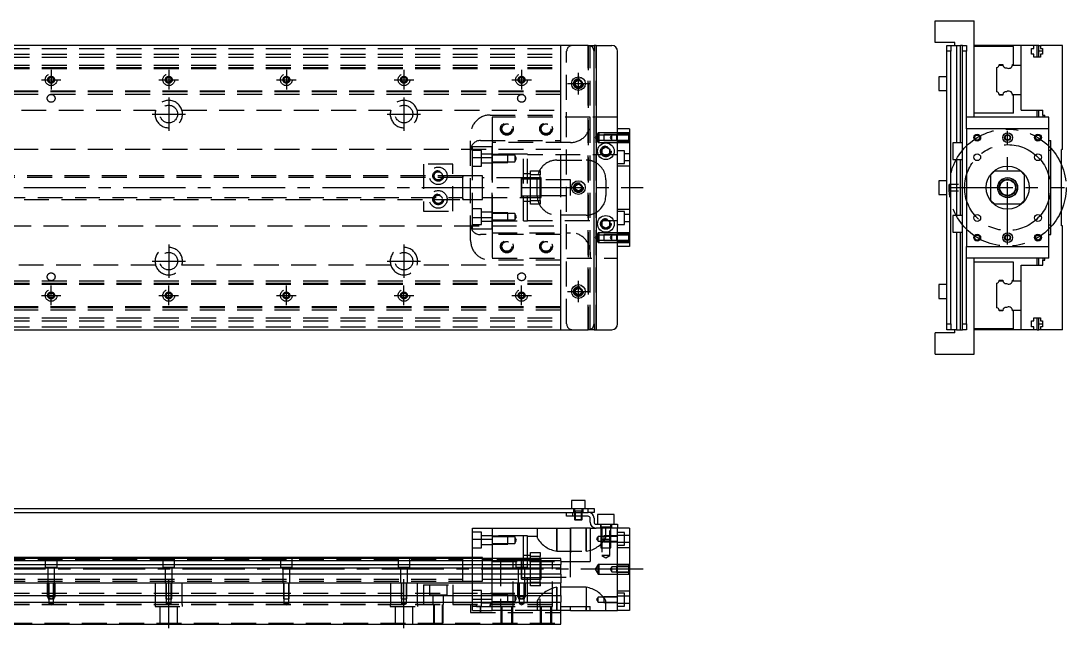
# Model space of a CAD drawing. Extents: x -9 to 1035, y -255 to 87.
# Drawn here: x 502 to 1035, y -225 to 85 of the extents above; entities that cross this region are included whole.
import ezdxf

# ---------------------------------------------------------------- set-up
doc = ezdxf.new("R2010")
doc.units = 0
doc.linetypes.add('CENTER', pattern=[50.8, 31.75, -6.35, 6.35, -6.35])
doc.linetypes.add('DASHED', pattern=[19.05, 12.7, -6.35])
doc.layers.get('0').update_dxf_attribs({"linetype": 'CONTINUOUS'})
doc.layers.add('CENTER', color=1, linetype='CENTER')

msp = doc.modelspace()

# ---------------------------------------------------------------- linework, layer by layer
at = {"color": 7, "linetype": 'CONTINUOUS'}
for p, q in [((967.97, 74), (967.97, 85)), ((967.97, 85), (987.97, 85)), ((987.97, 36), (987.97, 85)), ((791, 72.5), (3, 72.5)), ((791, 72.5), (794, 72.5)), ((794, 72.5), (794, 69.5)), ((795, 72.5), (794, 72.5)), ((794, -69.5), (794, 69.5)), ((795, 72.5), (795, -72.5)), ((795, 72.5), (803, 72.5)), ((806, -69.5), (806, 69.5)), ((977.97, 74), (967.97, 74)), ((973.97, 72.5), (975.97, 72.5)), ((973.97, 69.5), (973.97, 72.5)), ((975.97, 69.5), (973.97, 69.5)), ((973.97, -69.5), (973.97, 69.5)), ((975.97, 72.5), (975.97, 69.5)), ((975.97, 72.5), (978.97, 72.5)), ((975.97, -69.5), (975.97, 69.5)), ((977.97, 72.5), (977.97, 74)), ((978.97, 72.5), (978.97, 22.75)), ((978.97, 72.5), (980.97, 72.5)), ((980.97, 22.75), (980.97, 72.5)), ((981.97, 72.5), (980.97, 72.5)), ((981.97, 72.5), (983.97, 72.5)), ((981.97, 69.5), (981.97, 72.5)), ((983.97, 69.5), (981.97, 69.5)), ((981.97, -69.5), (981.97, 69.5)), ((983.97, 72.5), (983.97, 69.5)), ((983.97, 36), (983.97, 69.5)), ((1011.97, 72.5), (987.97, 72.5)), ((1007.97, 72), (987.97, 72)), ((1007.97, 62.8), (1007.97, 72)), ((1018.27, 72.5), (1011.97, 72.5)), ((1011.97, 62.5), (1011.97, 72.5)), ((1017.12, 71), (1018.27, 71)), ((1017.12, 68), (1017.12, 71)), ((1019.97, 72.5), (1018.27, 72.5)), ((1018.27, 71), (1018.27, 72.5)), ((1019.97, 66.5), (1019.97, 72.5)), ((1020.97, 72.5), (1019.97, 72.5)), ((1020.97, 72.5), (1021.67, 72.5)), ((1020.97, 69.5), (1020.97, 72.5)), ((1022.82, 69.5), (1020.97, 69.5)), ((1020.97, 66.5), (1020.97, 69.5)), ((1021.67, 72.5), (1021.67, 71)), ((1032.97, 72.5), (1021.67, 72.5)), ((1021.67, 71), (1022.82, 71)), ((1022.82, 71), (1022.82, 68)), ((1032.97, 19.5), (1032.97, 72.5)), ((1018.27, 68), (1017.12, 68)), ((1018.27, 66.5), (1018.27, 68)), ((1021.67, 66.5), (1018.27, 66.5)), ((1021.67, 68), (1021.67, 66.5)), ((1022.82, 68), (1021.67, 68)), ((999.47, 48.75), (999.47, 61.25)), ((1000.72, 62.5), (1002.5, 62.5)), ((1000.77, 62.8), (1002.47, 62.8)), ((1007.45, 62.5), (1011.97, 62.5)), ((1007.47, 62.8), (1007.97, 62.8)), ((1011.97, 47.5), (1011.97, 62.5)), ((1011.97, 47.5), (1011.97, 62.5)), ((784.5, 53.87), (786, 54.73)), ((784.5, 52.13), (784.5, 53.87)), ((786, 54.73), (787.5, 53.87)), ((787.5, 53.87), (787.5, 52.13)), ((969.97, 56.5), (969.97, 53)), ((973.97, 56.5), (969.97, 56.5)), ((786, 51.27), (784.5, 52.13)), ((787.5, 52.13), (786, 51.27)), ((969.97, 53), (969.97, 49.5)), ((969.97, 49.5), (973.97, 49.5)), ((1000.72, 47.5), (1002.5, 47.5)), ((1002.47, 47.2), (1000.77, 47.2)), ((1007.45, 47.5), (1011.97, 47.5)), ((1007.97, 47.2), (1007.47, 47.2)), ((1007.97, 38), (1007.97, 47.2)), ((1011.97, 39.5), (1011.97, 47.5)), ((1007.97, 38), (987.97, 38)), ((1011.97, 39.5), (1022.97, 39.5)), ((1019.97, 36), (1019.97, 39.5)), ((1020.97, 36), (1020.97, 39.5)), ((1022.97, 37), (1022.97, 39.5)), ((806, -36), (806, 36)), ((983.97, 30), (983.97, 36)), ((983.97, 30), (983.97, 36)), ((1025.97, 36), (983.97, 36)), ((1022.97, 37), (1023.97, 37)), ((1022.97, 37), (1022.97, 36)), ((1023.97, 36), (1023.97, 37)), ((1025.97, 30), (1025.97, 36)), ((812, 30), (806, 30)), ((812, 30), (812, -30)), ((983.97, 30), (983.97, -30)), ((1025.97, 30), (983.97, 30)), ((1025.97, -30), (1025.97, 30)), ((976.97, 22.75), (976.97, 18.5)), ((981.97, 22.75), (976.97, 22.75)), ((1025.97, 24), (1026.97, 24)), ((1026.97, -24), (1026.97, 24)), ((798, 19.65), (800, 20.81)), ((798, 17.35), (798, 19.65)), ((800, 16.19), (798, 17.35)), ((800, 20.81), (802, 19.65)), ((802, 17.35), (800, 16.19)), ((802, 19.65), (802, 17.35)), ((976.97, 18.5), (976.97, 14.25)), ((1026.97, 19), (1025.97, 19)), ((1032.47, -19.5), (1032.47, 19.5)), ((1032.97, 19.5), (1032.47, 19.5)), ((976.97, 14.25), (981.97, 14.25)), ((978.97, 14.25), (978.97, -14.25)), ((980.97, -14.25), (980.97, 14.25)), ((727, -6), (727, 6)), ((998.47, 8.5), (996.47, 6.5)), ((996.47, -6.5), (996.47, 6.5)), ((998.47, 8.5), (1011.47, 8.5)), ((1013.47, 6.5), (1011.47, 8.5)), ((1013.47, 6.5), (1013.47, -6.5)), ((784.5, 0.87), (786, 1.73)), ((784.5, -0.87), (784.5, 0.87)), ((786, 1.73), (787.5, 0.87)), ((787.5, 0.87), (787.5, -0.87)), ((969.97, 3.5), (969.97, 0)), ((973.97, 3.5), (969.97, 3.5)), ((969.97, 0), (969.97, -3.5)), ((975.37, 2), (975.37, 1.65)), ((975.37, 2), (975.37, 0)), ((975.37, 2), (975.37, -2)), ((975.37, 1.65), (975.37, 0)), ((975.97, 1.65), (975.37, 1.65)), ((975.37, 0), (975.37, -1.42)), ((977.97, 1.65), (975.97, 1.65)), ((979.97, 1.65), (977.97, 1.65)), ((786, -1.73), (784.5, -0.87)), ((787.5, -0.87), (786, -1.73)), ((969.97, -3.5), (973.97, -3.5)), ((975.37, -1.42), (975.37, -2)), ((975.37, -1.65), (975.97, -1.65)), ((975.97, -1.65), (977.97, -1.65)), ((977.97, -1.65), (979.97, -1.65)), ((996.47, -6.5), (998.47, -8.5)), ((1011.47, -8.5), (998.47, -8.5)), ((1011.47, -8.5), (1013.47, -6.5)), ((976.97, -14.25), (976.97, -18.5)), ((981.97, -14.25), (976.97, -14.25)), ((798, -17.35), (800, -16.19)), ((798, -19.65), (798, -17.35)), ((800, -20.81), (798, -19.65)), ((800, -16.19), (802, -17.35)), ((802, -19.65), (800, -20.81)), ((802, -17.35), (802, -19.65)), ((976.97, -18.5), (976.97, -22.75)), ((1025.97, -19), (1026.97, -19)), ((1032.97, -19.5), (1032.47, -19.5)), ((1032.97, -72.5), (1032.97, -19.5)), ((976.97, -22.75), (981.97, -22.75)), ((978.97, -22.75), (978.97, -72.5)), ((980.97, -72.5), (980.97, -22.75)), ((1025.97, -24), (1026.97, -24)), ((812, -30), (806, -30)), ((983.97, -36), (983.97, -30)), ((983.97, -30), (1025.97, -30)), ((983.97, -36), (983.97, -30)), ((1025.97, -36), (1025.97, -30)), ((983.97, -69.5), (983.97, -36)), ((1025.97, -36), (983.97, -36)), ((987.97, -85), (987.97, -36)), ((1019.97, -39.5), (1019.97, -36)), ((1020.97, -39.5), (1020.97, -36)), ((1022.97, -36), (1022.97, -37)), ((1022.97, -37), (1023.97, -37)), ((1022.97, -39.5), (1022.97, -37)), ((1023.97, -37), (1023.97, -36)), ((1007.97, -38), (987.97, -38)), ((1007.97, -47.2), (1007.97, -38)), ((1011.97, -39.5), (1022.97, -39.5)), ((1011.97, -47.5), (1011.97, -39.5)), ((1000.72, -47.5), (1002.5, -47.5)), ((1000.77, -47.2), (1002.47, -47.2)), ((1007.45, -47.5), (1011.97, -47.5)), ((1007.47, -47.2), (1007.97, -47.2)), ((1011.97, -62.5), (1011.97, -47.5)), ((1011.97, -62.5), (1011.97, -47.5)), ((784.5, -52.13), (786, -51.27)), ((784.5, -53.87), (784.5, -52.13)), ((786, -51.27), (787.5, -52.13)), ((787.5, -52.13), (787.5, -53.87)), ((969.97, -49.5), (969.97, -53)), ((973.97, -49.5), (969.97, -49.5)), ((969.97, -53), (969.97, -56.5)), ((999.47, -61.25), (999.47, -48.75)), ((786, -54.73), (784.5, -53.87)), ((787.5, -53.87), (786, -54.73)), ((969.97, -56.5), (973.97, -56.5)), ((1000.72, -62.5), (1002.5, -62.5)), ((1002.47, -62.8), (1000.77, -62.8)), ((1007.45, -62.5), (1011.97, -62.5)), ((1007.97, -62.8), (1007.47, -62.8)), ((1007.97, -72), (1007.97, -62.8)), ((1011.97, -72.5), (1011.97, -62.5)), ((1017.12, -68), (1018.27, -68)), ((1017.12, -71), (1017.12, -68)), ((1018.27, -66.5), (1021.67, -66.5)), ((1018.27, -68), (1018.27, -66.5)), ((1019.97, -72.5), (1019.97, -66.5)), ((1020.97, -69.5), (1020.97, -66.5)), ((1021.67, -66.5), (1021.67, -68)), ((1021.67, -68), (1022.82, -68)), ((1022.82, -68), (1022.82, -71)), ((3, -72.5), (791, -72.5)), ((794, -72.5), (791, -72.5)), ((794, -69.5), (794, -72.5)), ((794, -72.5), (795, -72.5)), ((795, -72.5), (803, -72.5)), ((967.97, -85), (967.97, -74)), ((977.97, -74), (967.97, -74)), ((973.97, -69.5), (975.97, -69.5)), ((973.97, -72.5), (973.97, -69.5)), ((975.97, -72.5), (973.97, -72.5)), ((975.97, -69.5), (975.97, -72.5)), ((978.97, -72.5), (975.97, -72.5)), ((977.97, -74), (977.97, -72.5)), ((978.97, -72.5), (980.97, -72.5)), ((980.97, -72.5), (981.97, -72.5)), ((981.97, -69.5), (983.97, -69.5)), ((981.97, -72.5), (981.97, -69.5)), ((983.97, -72.5), (981.97, -72.5)), ((983.97, -69.5), (983.97, -72.5)), ((1007.97, -72), (987.97, -72)), ((1011.97, -72.5), (987.97, -72.5)), ((1018.27, -72.5), (1011.97, -72.5)), ((1018.27, -71), (1017.12, -71)), ((1018.27, -72.5), (1018.27, -71)), ((1019.97, -72.5), (1018.27, -72.5)), ((1019.97, -72.5), (1020.97, -72.5)), ((1020.97, -69.5), (1022.82, -69.5)), ((1020.97, -72.5), (1020.97, -69.5)), ((1021.67, -72.5), (1020.97, -72.5)), ((1021.67, -71), (1021.67, -72.5)), ((1022.82, -71), (1021.67, -71)), ((1032.97, -72.5), (1021.67, -72.5)), ((967.97, -85), (987.97, -85)), ((789.5, -159.63), (782.5, -159.63)), ((782.5, -159.63), (782.5, -163.63)), ((789.5, -163.63), (789.5, -159.63)), ((447, -163.63), (791, -163.63)), ((791, -165.63), (791, -163.63)), ((791, -163.63), (794, -163.63)), ((794, -163.63), (794, -165.63)), ((447, -165.63), (783, -165.63)), ((780, -167.63), (780, -165.63)), ((783, -167.63), (780, -167.63)), ((783, -165.63), (791, -165.63)), ((783, -165.63), (783, -167.63)), ((783, -165.63), (791, -165.63)), ((791, -167.63), (783, -167.63)), ((784, -167.63), (784, -169.28)), ((784, -169.28), (788, -169.28)), ((784, -169.28), (784.35, -169.63)), ((784.35, -167.63), (784.35, -169.63)), ((787.65, -169.63), (784.35, -169.63)), ((787.65, -169.63), (787.65, -167.63)), ((787.65, -169.63), (788, -169.28)), ((788, -169.28), (788, -167.63)), ((794, -165.63), (791, -165.63)), ((792, -170.63), (792, -168.63)), ((794, -168.63), (794, -170.63)), ((804.25, -166.63), (795.75, -166.63)), ((795.75, -166.63), (795.75, -171.63)), ((804.25, -171.63), (804.25, -166.63)), ((732, -179.3), (732, -173.63)), ((732, -173.63), (742, -173.63)), ((742, -173.63), (782, -173.63)), ((742, -173.63), (742, -189.13)), ((782, -190.63), (782, -173.63)), ((792, -173.63), (782, -173.63)), ((792, -173.63), (795, -173.63)), ((792, -173.63), (792, -190.63)), ((795, -171.63), (803, -171.63)), ((803, -173.63), (795, -173.63)), ((803, -173.63), (803, -171.63)), ((803, -171.63), (806, -171.63)), ((806, -173.63), (803, -173.63)), ((806, -171.63), (806, -173.63)), ((812, -173.63), (806, -173.63)), ((806, -215.63), (806, -173.63)), ((812, -173.63), (812, -215.63)), ((732, -179.3), (742, -179.3)), ((732, -189.13), (732, -179.3)), ((727, -188.63), (442.5, -188.63)), ((777, -189.13), (442.5, -189.13)), ((777, -190.38), (442.5, -190.38)), ((727, -188.63), (726.99, -188.63)), ((727, -189.13), (727, -188.63)), ((727, -188.63), (727, -188.63)), ((732, -188.63), (727, -188.63)), ((727, -189.13), (727, -188.63)), ((732, -188.63), (727, -188.63)), ((757, -194.63), (757, -189.63)), ((757, -199.63), (757, -189.63)), ((757, -190.38), (757, -190.63)), ((758, -190.38), (757, -190.38)), ((757, -190.63), (757, -198.88)), ((761.5, -190.38), (758, -190.38)), ((766.5, -190.38), (761.5, -190.38)), ((767, -190.38), (766.5, -190.38)), ((777, -190.38), (777, -189.13)), ((777, -190.38), (777, -192.16)), ((777, -190.63), (792, -190.63)), ((442.5, -192.16), (777, -192.16)), ((777, -194.05), (442.5, -194.05)), ((777, -197.11), (442.5, -197.11)), ((777, -194.05), (777, -192.16)), ((777, -197.11), (777, -194.05)), ((777, -197.11), (777, -201.63)), ((17, -201.63), (777, -201.63)), ((757, -199.63), (757, -198.88)), ((757, -198.88), (767, -198.88)), ((777, -207.93), (777, -201.63)), ((17, -207.93), (777, -207.93)), ((777, -207.93), (777, -211.33)), ((17, -211.33), (777, -211.33)), ((777, -222.63), (777, -211.33)), ((777, -213.63), (792, -213.63)), ((782, -215.63), (777, -215.63)), ((782, -215.63), (782, -213.63)), ((782, -215.63), (792, -215.63)), ((792, -215.63), (792, -213.63)), ((792, -215.63), (806, -215.63)), ((812, -215.63), (806, -215.63)), ((17, -222.63), (777, -222.63))]:
    msp.add_line(p, q, dxfattribs=at)
at = {"color": 3, "linetype": 'DASHED'}
for p, q in [((17, 71), (777, 71)), ((777, 62.5), (777, 72.5)), ((780, -69.5), (780, 69.5)), ((791, -72.5), (791, 72.5)), ((791, 72.5), (791, -72.5)), ((792, -72.5), (792, 72.5)), ((795, -72.5), (795, 72.5)), ((17, 68), (777, 68)), ((17, 66.5), (777, 66.5)), ((17, 62.5), (777, 62.5)), ((17, 61.25), (777, 61.25)), ((17, 61.11), (777, 61.11)), ((17, 61.1), (777, 61.1)), ((17, 60.8), (777, 60.8)), ((777, 61.25), (777, 62.5)), ((777, 48.75), (777, 61.25)), ((784, 53), (784.03, 53.35)), ((777, 49.2), (17, 49.2)), ((777, 48.9), (17, 48.9)), ((777, 48.89), (17, 48.89)), ((777, 48.75), (17, 48.75)), ((777, 47.5), (777, 48.75)), ((777, 47.5), (17, 47.5)), ((777, 39.5), (777, 47.5)), ((463.71, 39.5), (570.29, 39.5)), ((583.71, 39.5), (690.29, 39.5)), ((703.71, 39.5), (777, 39.5)), ((777, 37), (777, 39.5)), ((741, 37), (777, 37)), ((742, 36), (742, 23)), ((792, 36), (742, 36)), ((777, 24), (777, 37)), ((806, 36), (792, 36)), ((792, 33), (792, 36)), ((731, -27), (731, 27)), ((796, 28), (794.56, 25.5)), ((796, 26.75), (795.28, 25.5)), ((796, 26.75), (796, 28)), ((796.5, 28), (796, 28)), ((796, 24.25), (796, 26.75)), ((799, 26.75), (796, 26.75)), ((796.5, 28), (796.5, 23)), ((806, 28), (796.5, 28)), ((799, 27), (799, 24)), ((806, 27), (799, 27)), ((806, 26.75), (799, 26.75)), ((803, 26.75), (802.28, 25.5)), ((803, 24.25), (803, 26.75)), ((805.5, 27), (805.5, 24)), ((811.5, 28), (806, 28)), ((812, 27.25), (806, 27.25)), ((811.5, 27), (806, 27)), ((811.5, 26.75), (806, 26.75)), ((811.5, 28), (811.5, 23)), ((812, 28), (811.5, 28)), ((736, 24), (777, 24)), ((742, 23), (742, 15.33)), ((782, 23), (742, 23)), ((777, 4), (777, 24)), ((794.56, 25.5), (796, 23)), ((795.28, 25.5), (796, 24.25)), ((796, 23), (796, 24.25)), ((796, 24.25), (799, 24.25)), ((796, 23), (796.5, 23)), ((796.5, 23), (806, 23)), ((799, 24.25), (806, 24.25)), ((799, 24), (806, 24)), ((802.28, 25.5), (803, 24.25)), ((806, 24.25), (811.5, 24.25)), ((806, 24), (811.5, 24)), ((806, 23.75), (812, 23.75)), ((806, 23), (811.5, 23)), ((811.5, 23), (812, 23)), ((777, 19.5), (93.97, 19.5)), ((732, 21), (742, 21)), ((732, 15.33), (732, 21)), ((736.5, 18.85), (732, 18.85)), ((736.5, 10.85), (736.5, 18.85)), ((742, 17.1), (736.5, 17.1)), ((742, 15.33), (742, 21)), ((758, 17), (742, 17)), ((758, 17), (742, 17)), ((750, 16.85), (742, 16.85)), ((750, 16.5), (742, 16.5)), ((750, 12.85), (750, 16.85)), ((753.5, 16.5), (750, 16.5)), ((753.5, 16.5), (753.5, 13.2)), ((754.45, 14.85), (753.5, 16.5)), ((758, -17), (758, 17)), ((760, 17), (758, 17)), ((760, -17), (760, 17)), ((806, 16.75), (760, 16.75)), ((802.48, 18.79), (802.5, 18.5)), ((809.5, 18.75), (806, 18.75)), ((809.5, 12.25), (809.5, 18.75)), ((812, 17.25), (809.5, 17.25)), ((722, 12), (707, 12)), ((707, 12), (707, -12)), ((722, -12), (722, 12)), ((732, 15.33), (742, 15.33)), ((732, -15.33), (732, 15.33)), ((732, 10.85), (736.5, 10.85)), ((736.5, 12.6), (742, 12.6)), ((742, -15.33), (742, 15.33)), ((742, 15.33), (742, -15.33)), ((742, 13.2), (750, 13.2)), ((742, 12.85), (750, 12.85)), ((750, 13.2), (753.5, 13.2)), ((753.5, 13.2), (754.45, 14.85)), ((775, 14), (790, 14)), ((806, 12.25), (809.5, 12.25)), ((812, 11), (806, 11)), ((809.5, 13.75), (812, 13.75)), ((727, 6), (427, 6)), ((732, 6), (726.99, 6)), ((727, -6), (727, 6)), ((727, 6), (727, 5.33)), ((727, -6), (727, 6)), ((727, 6), (727, 5.33)), ((737, 6), (727, 6)), ((737, -6), (737, 6)), ((761.5, 7), (758, 7)), ((761.5, 8.5), (766.5, 8.5)), ((761.5, 6.5), (761.5, 8.5)), ((761.5, -6.5), (761.5, 6.5)), ((766.5, 6.5), (761.5, 6.5)), ((766.5, 8.5), (766.5, 6.5)), ((766.5, -6.5), (766.5, 6.5)), ((727, 5.13), (72, 5.13)), ((756.99, 5), (737, 5)), ((757, 5), (737, 5)), ((757, -5), (757, 5)), ((757, 4.25), (757, 5)), ((757, 4.44), (757, 5)), ((757, 5), (757, 4.44)), ((757, 5), (756.99, 5)), ((766.5, 5), (756.99, 5)), ((757, 4.44), (757, -4.44)), ((757, 4.25), (757, -4.25)), ((767, 4.25), (757, 4.25)), ((766.5, 5), (757, 5)), ((765, -4), (765, 4)), ((767, 5), (766.5, 5)), ((767, 0), (767, 5)), ((782, 4), (767, 4)), ((767, -5), (767, 0)), ((777, -4), (777, 4)), ((782, 0), (782, 4)), ((782, -4), (782, 0)), ((784, 0), (784.02, 0.3)), ((800, 4), (800, -4)), ((72, -5.12), (727, -5.12)), ((727, -5.33), (727, -6)), ((727, -5.33), (727, -6)), ((737, -5), (756.99, -5)), ((737, -5), (757, -5)), ((757, -5), (757, -4.25)), ((757, -4.25), (767, -4.25)), ((757, -5), (757, -4.44)), ((757, -4.44), (757, -5)), ((756.99, -5), (757, -5)), ((756.99, -5), (766.5, -5)), ((757, -5), (766.5, -5)), ((766.5, -5), (767, -5)), ((767, -4), (782, -4)), ((777, -24), (777, -4)), ((427, -6), (727, -6)), ((726.99, -6), (732, -6)), ((727, -6), (727, -6)), ((727, -6), (727, -6)), ((726.99, -6), (737, -6)), ((758, -7), (761.5, -7)), ((761.5, -6.5), (766.5, -6.5)), ((761.5, -8.5), (761.5, -6.5)), ((766.5, -8.5), (761.5, -8.5)), ((766.5, -6.5), (766.5, -8.5)), ((707, -12), (722, -12)), ((736.5, -10.85), (732, -10.85)), ((732, -15.33), (742, -15.33)), ((732, -21), (732, -15.33)), ((736.5, -18.85), (736.5, -10.85)), ((742, -12.6), (736.5, -12.6)), ((750, -12.85), (742, -12.85)), ((750, -13.2), (742, -13.2)), ((742, -21), (742, -15.33)), ((742, -15.33), (742, -23)), ((750, -16.85), (750, -12.85)), ((753.5, -13.2), (750, -13.2)), ((753.5, -13.2), (753.5, -16.5)), ((754.45, -14.85), (753.5, -13.2)), ((753.5, -16.5), (754.45, -14.85)), ((790, -14), (775, -14)), ((806, -11), (812, -11)), ((809.5, -12.25), (806, -12.25)), ((809.5, -18.75), (809.5, -12.25)), ((812, -13.75), (809.5, -13.75)), ((93.97, -19.5), (777, -19.5)), ((732, -18.85), (736.5, -18.85)), ((732, -21), (742, -21)), ((736.5, -17.1), (742, -17.1)), ((742, -16.5), (750, -16.5)), ((742, -16.85), (750, -16.85)), ((742, -17), (758, -17)), ((742, -17), (758, -17)), ((750, -16.5), (753.5, -16.5)), ((758, -17), (760, -17)), ((760, -16.75), (806, -16.75)), ((802.48, -18.21), (802.5, -18.5)), ((806, -18.75), (809.5, -18.75)), ((809.5, -17.25), (812, -17.25)), ((777, -24), (736, -24)), ((742, -23), (782, -23)), ((742, -23), (742, -36)), ((777, -37), (777, -24)), ((796, -23), (794.56, -25.5)), ((794.56, -25.5), (796, -28)), ((796, -24.25), (795.28, -25.5)), ((795.28, -25.5), (796, -26.75)), ((796, -24.25), (796, -23)), ((796.5, -23), (796, -23)), ((796, -26.75), (796, -24.25)), ((799, -24.25), (796, -24.25)), ((796.5, -23), (796.5, -28)), ((806, -23), (796.5, -23)), ((799, -24), (799, -27)), ((806, -24), (799, -24)), ((806, -24.25), (799, -24.25)), ((803, -24.25), (802.28, -25.5)), ((802.28, -25.5), (803, -26.75)), ((803, -26.75), (803, -24.25)), ((805.5, -24), (805.5, -27)), ((811.5, -23), (806, -23)), ((812, -23.75), (806, -23.75)), ((811.5, -24), (806, -24)), ((811.5, -24.25), (806, -24.25)), ((811.5, -23), (811.5, -28)), ((812, -23), (811.5, -23)), ((796, -28), (796, -26.75)), ((796, -26.75), (799, -26.75)), ((796, -28), (796.5, -28)), ((796.5, -28), (806, -28)), ((799, -26.75), (806, -26.75)), ((799, -27), (806, -27)), ((806, -26.75), (811.5, -26.75)), ((806, -27), (811.5, -27)), ((806, -27.25), (812, -27.25)), ((806, -28), (811.5, -28)), ((811.5, -28), (812, -28)), ((777, -37), (741, -37)), ((742, -36), (806, -36)), ((777, -39.5), (777, -37)), ((792, -33), (792, -36)), ((570.29, -39.5), (463.71, -39.5)), ((690.29, -39.5), (583.71, -39.5)), ((777, -39.5), (703.71, -39.5)), ((777, -47.5), (777, -39.5)), ((17, -47.5), (777, -47.5)), ((777, -48.75), (777, -47.5)), ((17, -48.75), (777, -48.75)), ((17, -48.89), (777, -48.89)), ((17, -48.9), (777, -48.9)), ((17, -49.2), (777, -49.2)), ((777, -61.25), (777, -48.75)), ((787.97, -52.67), (788, -53)), ((777, -60.8), (17, -60.8)), ((777, -61.1), (17, -61.1)), ((777, -61.11), (17, -61.11)), ((777, -61.25), (17, -61.25)), ((777, -62.5), (17, -62.5)), ((777, -62.5), (777, -61.25)), ((777, -72.5), (777, -62.5)), ((17, -66.5), (777, -66.5)), ((17, -68), (777, -68)), ((17, -71), (777, -71)), ((783.5, -163.63), (783.5, -165.63)), ((784, -163.63), (784, -167.63)), ((788, -165.03), (784, -165.03)), ((784.35, -165.03), (784.35, -167.63)), ((787.65, -167.63), (787.65, -165.03)), ((788, -167.63), (788, -163.63)), ((788.5, -165.63), (788.5, -163.63)), ((784, -165.63), (784, -167.63)), ((788, -167.63), (788, -165.63)), ((736.5, -175.78), (732, -175.78)), ((736.5, -183.78), (736.5, -175.78)), ((765, -173.63), (765, -178.36)), ((775, -185.43), (775, -173.63)), ((775, -173.63), (775, -185.43)), ((782, -173.63), (782, -190.63)), ((790, -173.63), (790, -185.43)), ((790, -185.43), (790, -173.63)), ((797.25, -171.63), (797.25, -173.63)), ((797.5, -171.63), (797.5, -183.63)), ((802.5, -173.23), (797.5, -173.23)), ((797.9, -173.23), (797.9, -187.63)), ((800, -178.36), (800, -173.63)), ((802.1, -187.63), (802.1, -173.23)), ((802.5, -183.63), (802.5, -171.63)), ((802.75, -173.63), (802.75, -171.63)), ((809.5, -175.88), (806, -175.88)), ((809.5, -182.38), (809.5, -175.88)), ((742, -177.53), (736.5, -177.53)), ((758, -177.63), (742, -177.63)), ((750, -177.78), (742, -177.78)), ((750, -178.13), (742, -178.13)), ((750, -181.78), (750, -177.78)), ((753.5, -178.13), (750, -178.13)), ((753.5, -178.13), (753.5, -181.43)), ((754.45, -179.78), (753.5, -178.13)), ((753.5, -181.43), (754.45, -179.78)), ((758, -189.13), (758, -177.63)), ((760, -177.63), (758, -177.63)), ((760, -189.13), (760, -177.63)), ((765, -177.88), (760, -177.88)), ((765, -178.36), (765.03, -178.59)), ((765.03, -178.59), (765.13, -178.85)), ((796, -177.88), (795.28, -179.13)), ((795.28, -179.13), (796, -180.38)), ((796, -180.38), (796, -177.88)), ((799, -177.88), (796, -177.88)), ((796, -180.38), (799, -180.38)), ((797.5, -179.23), (799, -179.23)), ((797.5, -179.23), (797.9, -179.63)), ((799, -179.63), (797.9, -179.63)), ((799, -177.63), (799, -180.63)), ((806, -177.63), (799, -177.63)), ((806, -177.88), (799, -177.88)), ((799, -179.23), (802.5, -179.23)), ((802.1, -179.63), (799, -179.63)), ((799, -180.38), (806, -180.38)), ((799, -180.63), (806, -180.63)), ((799.84, -178.91), (799.96, -178.61)), ((799.96, -178.61), (800, -178.36)), ((802.1, -179.63), (802.5, -179.23)), ((812, -177.38), (806, -177.38)), ((806, -180.88), (812, -180.88)), ((732, -183.78), (736.5, -183.78)), ((736.5, -182.03), (742, -182.03)), ((742, -181.43), (750, -181.43)), ((742, -181.78), (750, -181.78)), ((750, -181.43), (753.5, -181.43)), ((761.5, -186.13), (766.5, -186.13)), ((761.5, -188.13), (761.5, -186.13)), ((766.5, -186.13), (766.5, -188.13)), ((775, -185.43), (790, -185.43)), ((797.5, -183.63), (802.5, -183.63)), ((806, -182.38), (809.5, -182.38)), ((812, -183.63), (806, -183.63)), ((72, -189.5), (727, -189.5)), ((514, -189.13), (514, -193.63)), ((520, -193.63), (520, -189.13)), ((574, -189.13), (574, -193.63)), ((580, -193.63), (580, -189.13)), ((634, -189.13), (634, -193.63)), ((640, -193.63), (640, -189.13)), ((694, -189.13), (694, -193.63)), ((700, -193.63), (700, -189.13)), ((727, -188.63), (727, -189.3)), ((727, -200.63), (727, -189.13)), ((727, -194.43), (727, -189.13)), ((737, -188.63), (732, -188.63)), ((732, -201.63), (732, -189.13)), ((737, -189.13), (737, -188.63)), ((737, -194.63), (737, -189.13)), ((742, -189.63), (737, -189.63)), ((742, -189.13), (742, -190.63)), ((757, -189.63), (742, -189.63)), ((742, -190.63), (777, -190.63)), ((742, -201.63), (742, -190.63)), ((746.25, -190.63), (746.25, -213.63)), ((752.75, -213.63), (752.75, -190.63)), ((754, -189.13), (754, -193.63)), ((758, -189.63), (756.99, -189.63)), ((757, -189.63), (757, -190.19)), ((757, -190.19), (757, -189.63)), ((757, -190.19), (757, -190.63)), ((757, -190.63), (757, -194.43)), ((761.5, -187.63), (758, -187.63)), ((758, -190.63), (758, -189.13)), ((761.5, -189.63), (758, -189.63)), ((758, -194.63), (758, -190.63)), ((760, -193.63), (760, -189.13)), ((760, -193.63), (760, -189.13)), ((766.5, -188.13), (761.5, -188.13)), ((761.5, -189.13), (761.5, -188.13)), ((761.5, -190.63), (761.5, -189.13)), ((766.5, -189.63), (761.5, -189.63)), ((761.5, -201.13), (761.5, -190.63)), ((766.25, -190.63), (766.25, -213.63)), ((766.5, -189.13), (766.5, -188.13)), ((766.5, -190.63), (766.5, -189.13)), ((767, -189.63), (766.5, -189.63)), ((766.5, -201.13), (766.5, -190.63)), ((767, -190.63), (767, -189.63)), ((767, -199.63), (767, -190.63)), ((772.75, -213.63), (772.75, -190.63)), ((782, -198.63), (782, -190.63)), ((800, -187.63), (797.9, -187.63)), ((797.9, -187.63), (800, -188.84)), ((802.1, -187.63), (800, -187.63)), ((800, -188.84), (802.1, -187.63)), ((514, -193.63), (520, -193.63)), ((515.25, -193.63), (515.25, -201.63)), ((518.75, -201.63), (518.75, -193.63)), ((574, -193.63), (580, -193.63)), ((575.25, -193.63), (575.25, -201.63)), ((578.75, -201.63), (578.75, -193.63)), ((634, -193.63), (640, -193.63)), ((635.25, -193.63), (635.25, -201.63)), ((638.75, -201.63), (638.75, -193.63)), ((694, -193.63), (700, -193.63)), ((695.25, -193.63), (695.25, -201.63)), ((698.75, -201.63), (698.75, -193.63)), ((727, -200.63), (727, -194.43)), ((737, -200.63), (737, -194.63)), ((754, -193.63), (760, -193.63)), ((755.25, -193.63), (755.25, -201.63)), ((757, -194.43), (757, -199.07)), ((758.75, -201.63), (758.75, -193.63)), ((760, -194.63), (760, -193.63)), ((760, -211.63), (760, -194.63)), ((796, -192.13), (794.56, -194.63)), ((794.56, -194.63), (796, -197.13)), ((796, -197.13), (796, -192.13)), ((796.5, -192.13), (796, -192.13)), ((796, -197.13), (796.5, -197.13)), ((796.5, -192.13), (796.5, -197.13)), ((806, -192.13), (796.5, -192.13)), ((796.5, -197.13), (806, -197.13)), ((803, -193.38), (802.28, -194.63)), ((802.28, -194.63), (803, -195.88)), ((803, -195.88), (803, -193.38)), ((805.5, -193.38), (803, -193.38)), ((803, -195.88), (805.5, -195.88)), ((805.5, -193.13), (805.5, -196.13)), ((806, -193.13), (805.5, -193.13)), ((811.5, -193.38), (805.5, -193.38)), ((805.5, -195.88), (811.5, -195.88)), ((805.5, -196.13), (806, -196.13)), ((811.5, -192.13), (806, -192.13)), ((811.5, -193.13), (806, -193.13)), ((806, -196.13), (811.5, -196.13)), ((806, -197.13), (811.5, -197.13)), ((811.5, -192.13), (811.5, -197.13)), ((812, -192.13), (811.5, -192.13)), ((811.5, -197.13), (812, -197.13)), ((72, -199.75), (727, -199.75)), ((72, -200.63), (727, -200.63)), ((515, -201.63), (515, -208.63)), ((515.5, -201.63), (515.5, -207.93)), ((515.75, -201.63), (515.75, -209.63)), ((518.25, -209.63), (518.25, -201.63)), ((518.5, -207.93), (518.5, -201.63)), ((519, -208.63), (519, -201.63)), ((570.29, -212.63), (570.29, -201.63)), ((575.5, -201.63), (575.5, -207.93)), ((575.75, -201.63), (575.75, -209.63)), ((578.25, -209.63), (578.25, -201.63)), ((578.5, -207.93), (578.5, -201.63)), ((583.71, -201.63), (583.71, -212.63)), ((635.5, -201.63), (635.5, -207.93)), ((635.75, -201.63), (635.75, -209.63)), ((638.25, -209.63), (638.25, -201.63)), ((638.5, -207.93), (638.5, -201.63)), ((690.29, -212.63), (690.29, -201.63)), ((695.5, -201.63), (695.5, -207.93)), ((695.75, -201.63), (695.75, -209.63)), ((698.25, -209.63), (698.25, -201.63)), ((698.5, -207.93), (698.5, -201.63)), ((703.71, -201.63), (703.71, -212.63)), ((707, -202.63), (722, -202.63)), ((707, -202.63), (707, -207.93)), ((710, -202.63), (710, -207.63)), ((719, -207.63), (719, -202.63)), ((722, -202.63), (722, -207.93)), ((726.99, -200.63), (727, -200.63)), ((727, -200.63), (727, -200.63)), ((727, -200.63), (727, -200.63)), ((727, -200.63), (732, -200.63)), ((727, -200.63), (732, -200.63)), ((732, -200.63), (737, -200.63)), ((732, -207.93), (732, -201.63)), ((737, -199.63), (742, -199.63)), ((742, -199.63), (757, -199.63)), ((742, -207.93), (742, -201.63)), ((755, -201.63), (755, -208.63)), ((755.5, -201.63), (755.5, -207.93)), ((755.75, -201.63), (755.75, -209.63)), ((756.99, -199.63), (766.5, -199.63)), ((757, -199.63), (757, -199.07)), ((757, -199.07), (757, -199.63)), ((757, -199.63), (766.5, -199.63)), ((758.25, -209.63), (758.25, -201.63)), ((758.5, -207.93), (758.5, -201.63)), ((759, -208.63), (759, -201.63)), ((761.5, -201.13), (766.5, -201.13)), ((761.5, -203.13), (761.5, -201.13)), ((766.5, -199.63), (767, -199.63)), ((766.5, -201.13), (766.5, -203.13)), ((767, -198.63), (782, -198.63)), ((17, -206.78), (777, -206.78)), ((515.5, -207.93), (515.5, -209.63)), ((518.5, -209.63), (518.5, -207.93)), ((575.5, -207.93), (575.5, -209.63)), ((578.5, -209.63), (578.5, -207.93)), ((635.5, -207.93), (635.5, -209.63)), ((638.5, -209.63), (638.5, -207.93)), ((695.5, -207.93), (695.5, -209.63)), ((698.5, -209.63), (698.5, -207.93)), ((707, -207.93), (707, -211.33)), ((710, -207.63), (719, -207.63)), ((711.75, -207.63), (711.75, -212.63)), ((717.25, -212.63), (717.25, -207.63)), ((722, -207.93), (722, -211.33)), ((736.5, -205.48), (732, -205.48)), ((732, -209.96), (732, -207.93)), ((736.5, -213.48), (736.5, -205.48)), ((742, -207.23), (736.5, -207.23)), ((750, -207.48), (742, -207.48)), ((750, -207.83), (742, -207.83)), ((742, -211.33), (742, -207.93)), ((750, -211.33), (750, -207.48)), ((753.5, -207.83), (750, -207.83)), ((753.5, -207.83), (753.5, -211.13)), ((754.45, -209.48), (753.5, -207.83)), ((755.5, -207.93), (755.5, -209.63)), ((758.5, -209.63), (758.5, -207.93)), ((766.5, -203.13), (761.5, -203.13)), ((790, -203.83), (775, -203.83)), ((775, -215.63), (775, -203.83)), ((775, -203.83), (775, -211.33)), ((790, -203.83), (790, -215.63)), ((806, -205.63), (812, -205.63)), ((809.5, -206.88), (806, -206.88)), ((809.5, -213.38), (809.5, -206.88)), ((17, -212.48), (777, -212.48)), ((17, -212.63), (777, -212.63)), ((519, -208.63), (515, -208.63)), ((515, -208.63), (517, -209.78)), ((515.5, -209.63), (518.5, -209.63)), ((515.75, -209.63), (515.75, -212.13)), ((518.25, -212.13), (515.75, -212.13)), ((515.75, -212.13), (517, -212.85)), ((517, -209.78), (519, -208.63)), ((517, -212.85), (518.25, -212.13)), ((518.25, -212.13), (518.25, -209.63)), ((570, -212.63), (570, -213.63)), ((575.5, -209.63), (578.5, -209.63)), ((575.75, -209.63), (575.75, -212.13)), ((578.25, -212.13), (575.75, -212.13)), ((575.75, -212.13), (577, -212.85)), ((577, -212.85), (578.25, -212.13)), ((578.25, -212.13), (578.25, -209.63)), ((584, -213.63), (584, -212.63)), ((635.5, -209.63), (638.5, -209.63)), ((635.75, -209.63), (635.75, -212.13)), ((638.25, -212.13), (635.75, -212.13)), ((635.75, -212.13), (637, -212.85)), ((637, -212.85), (638.25, -212.13)), ((638.25, -212.13), (638.25, -209.63)), ((690, -212.63), (690, -213.63)), ((695.5, -209.63), (698.5, -209.63)), ((695.75, -209.63), (695.75, -212.13)), ((698.25, -212.13), (695.75, -212.13)), ((695.75, -212.13), (697, -212.85)), ((697, -212.85), (698.25, -212.13)), ((698.25, -212.13), (698.25, -209.63)), ((704, -213.63), (704, -212.63)), ((707, -211.33), (707, -212.63)), ((712, -212.63), (712, -222.13)), ((712.4, -212.63), (712.4, -222.13)), ((716.6, -222.13), (716.6, -212.63)), ((717, -222.13), (717, -212.63)), ((722, -211.33), (722, -212.63)), ((731, -212.63), (731, -213.63)), ((732, -209.96), (742, -209.96)), ((732, -211.33), (732, -209.96)), ((732, -212.63), (732, -211.33)), ((732, -215.63), (732, -212.63)), ((734, -213.63), (734, -212.63)), ((736.5, -211.73), (742, -211.73)), ((741, -213.63), (741, -212.63)), ((741, -212.63), (741, -213.63)), ((742, -211.13), (750, -211.13)), ((742, -213.63), (742, -211.33)), ((742, -211.48), (750, -211.48)), ((742, -211.63), (758, -211.63)), ((750, -211.13), (753.5, -211.13)), ((750, -211.48), (750, -211.33)), ((753.5, -211.13), (754.45, -209.48)), ((759, -208.63), (755, -208.63)), ((755, -208.63), (757, -209.78)), ((755.5, -209.63), (758.5, -209.63)), ((755.75, -209.63), (755.75, -212.13)), ((758.25, -212.13), (755.75, -212.13)), ((755.75, -212.13), (757, -212.85)), ((757, -209.78), (759, -208.63)), ((757, -212.85), (758.25, -212.13)), ((758, -211.63), (760, -211.63)), ((758.25, -212.13), (758.25, -209.63)), ((760, -211.38), (765, -211.38)), ((765.04, -210.65), (765, -210.9)), ((765, -210.9), (765, -215.63)), ((765.16, -210.35), (765.04, -210.65)), ((775, -211.33), (775, -213.63)), ((796, -208.88), (795.28, -210.13)), ((795.28, -210.13), (796, -211.38)), ((796, -211.38), (796, -208.88)), ((799, -208.88), (796, -208.88)), ((796, -211.38), (799, -211.38)), ((799, -208.63), (799, -211.63)), ((806, -208.63), (799, -208.63)), ((806, -208.88), (799, -208.88)), ((799, -211.38), (806, -211.38)), ((799, -211.63), (806, -211.63)), ((799.97, -210.67), (799.87, -210.41)), ((800, -210.9), (799.97, -210.67)), ((800, -215.63), (800, -210.9)), ((812, -208.38), (806, -208.38)), ((806, -211.88), (812, -211.88)), ((570, -213.63), (584, -213.63)), ((572.5, -213.63), (572.5, -222.63)), ((581.5, -222.63), (581.5, -213.63)), ((690, -213.63), (704, -213.63)), ((692.5, -213.63), (692.5, -222.63)), ((701.5, -222.63), (701.5, -213.63)), ((731, -213.63), (731, -216.63)), ((731, -216.63), (777, -216.63)), ((732, -213.48), (736.5, -213.48)), ((732, -215.63), (742, -215.63)), ((734, -213.63), (741, -213.63)), ((736, -216.63), (736, -213.63)), ((736, -213.63), (736, -215.63)), ((736, -215.63), (736, -216.63)), ((741, -213.63), (777, -213.63)), ((742, -215.63), (742, -213.63)), ((746.5, -215.63), (742, -215.63)), ((746.5, -213.63), (746.5, -222.63)), ((752.5, -215.63), (746.5, -215.63)), ((747, -213.63), (747, -222.63)), ((752, -222.63), (752, -213.63)), ((752.5, -222.63), (752.5, -213.63)), ((766.5, -215.63), (752.5, -215.63)), ((766.5, -213.63), (766.5, -222.63)), ((772.5, -215.63), (766.5, -215.63)), ((767, -213.63), (767, -222.63)), ((772, -222.63), (772, -213.63)), ((772.5, -222.63), (772.5, -213.63)), ((777, -215.63), (772.5, -215.63)), ((775, -213.63), (775, -215.63)), ((790, -215.63), (790, -213.63)), ((806, -213.38), (809.5, -213.38)), ((94.5, -222.13), (777, -222.13))]:
    msp.add_line(p, q, dxfattribs=at)
at = {"color": 1, "linetype": 'CENTER'}
for p, q in [((786, 47.5), (786, 58.5)), ((780.5, 53), (791.5, 53)), ((1004.97, -29), (1004.97, 29)), ((975.97, 0), (1033.97, 0)), ((786, -58.5), (786, -47.5)), ((780.5, -53), (791.5, -53))]:
    msp.add_line(p, q, dxfattribs=at)
at = {"color": 3, "linetype": 'DASHED'}
for centre, radius in [((517, 55), 3), ((517, 55), 1.75), ((517, 55), 1.5), ((517, 55), 1.25), ((577, 55), 3), ((577, 55), 1.75), ((577, 55), 1.5), ((577, 55), 1.25), ((637, 55), 3), ((637, 55), 1.75), ((637, 55), 1.5), ((637, 55), 1.25), ((697, 55), 3), ((697, 55), 1.75), ((697, 55), 1.5), ((697, 55), 1.25), ((757, 55), 3), ((757, 55), 1.75), ((757, 55), 1.5), ((757, 55), 1.25), ((786, 53), 2.5), ((786, 53), 2), ((517, 45.5), 2), ((757, 45.5), 2), ((577, 37.5), 4.5), ((697, 37.5), 4.5), ((749.5, 30), 3.25), ((749.5, 30), 3), ((749.5, 30), 2.5), ((769.5, 30), 3.25), ((769.5, 30), 3), ((769.5, 30), 2.5), ((800, 18.5), 2.75), ((800, 18.5), 2.5), ((714.5, 6), 4.5), ((714.5, 6), 2.75), ((714.5, 6), 2.5), ((714.5, 6), 2.1), ((786, 0), 2.5), ((786, 0), 2), ((714.5, -6), 4.5), ((714.5, -6), 2.75), ((714.5, -6), 2.5), ((714.5, -6), 2.1), ((800, -18.5), 2.75), ((800, -18.5), 2.5), ((749.5, -30), 3.25), ((749.5, -30), 3), ((749.5, -30), 2.5), ((769.5, -30), 3.25), ((769.5, -30), 3), ((769.5, -30), 2.5), ((577, -37.5), 4.5), ((697, -37.5), 4.5), ((517, -45.5), 2), ((757, -45.5), 2), ((517, -55), 3), ((517, -55), 1.75), ((577, -55), 3), ((577, -55), 1.75), ((637, -55), 3), ((637, -55), 1.75), ((697, -55), 3), ((697, -55), 1.75), ((757, -55), 3), ((757, -55), 1.75), ((786, -53), 2.5), ((786, -53), 2), ((517, -55), 1.5), ((517, -55), 1.25), ((577, -55), 1.5), ((577, -55), 1.25), ((637, -55), 1.5), ((637, -55), 1.25), ((697, -55), 1.5), ((697, -55), 1.25), ((757, -55), 1.5), ((757, -55), 1.25)]:
    msp.add_circle(centre, radius, dxfattribs=at)
at = {"color": 7, "linetype": 'CONTINUOUS'}
for centre, radius in [((786, 53), 3.5), ((989.47, 25.5), 1.75), ((989.47, 25.5), 1.25), ((1004.97, 25.5), 2.5), ((1004.97, 25.5), 1.25), ((1020.47, 25.5), 1.75), ((1020.47, 25.5), 1.25), ((800, 18.5), 4.25), ((989.47, 15.5), 1.75), ((1020.47, 15.5), 1.75), ((1004.97, 0), 11), ((786, 0), 3.5), ((1004.97, 0), 5.12), ((1004.97, 0), 5), ((1004.97, 0), 4.25), ((1004.97, 0), 4), ((800, -18.5), 4.25), ((989.47, -15.5), 1.75), ((1020.47, -15.5), 1.75), ((989.47, -25.5), 1.75), ((989.47, -25.5), 1.25), ((1004.97, -25.5), 2.5), ((1004.97, -25.5), 1.25), ((1020.47, -25.5), 1.75), ((1020.47, -25.5), 1.25), ((786, -53), 3.5)]:
    msp.add_circle(centre, radius, dxfattribs=at)
at = {"color": 1, "linetype": 'CENTER'}
for radius in [29.84, 21.92]:
    msp.add_circle((1004.97, 0), radius, dxfattribs=at)
at = {"color": 3, "linetype": 'CONTINUOUS'}
for centre in [(989.47, 25.5), (1004.97, 25.5), (1020.47, 25.5), (989.47, -25.5), (1004.97, -25.5), (1020.47, -25.5)]:
    msp.add_circle(centre, 1.5, dxfattribs=at)
at = {"color": 3, "linetype": 'DASHED'}
for centre, radius, start, end in [((783, 69.5), 3, 90, 180), ((577, 37.5), 7, 16.6015, 163.3984), ((697, 37.5), 7, 16.6015, 163.3984), ((577, 37.5), 7, 163.3984, 16.6015), ((697, 37.5), 7, 163.3984, 16.6015), ((741, 27), 10, 90, 180), ((782, 33), 10, 270, 0), ((736, 19), 5, 90, 180), ((775, 4), 10, 90, 180), ((790, 4), 10, 66.4218, 90), ((790, 4), 10, 0, 66.4218), ((775, -4), 10, 180, 270), ((790, -4), 10, 293.5782, 0), ((790, -4), 10, 270, 293.5782), ((736, -19), 5, 180, 270), ((782, -33), 10, 0, 90), ((577, -37.5), 7, 343.3984, 196.6015), ((697, -37.5), 7, 343.3984, 196.6015), ((741, -27), 10, 180, 270), ((577, -37.5), 7, 196.6015, 343.3984), ((697, -37.5), 7, 196.6015, 343.3984), ((783, -69.5), 3, 180, 270), ((777.2, -171.45), 14.16, 211.5026, 261.0553), ((787.82, -171.46), 14.15, 278.8824, 328.2232), ((777.18, -217.8), 14.15, 98.8824, 148.2232), ((787.8, -217.81), 14.16, 31.5026, 81.0553)]:
    msp.add_arc(centre, radius, start, end, dxfattribs=at)
at = {"color": 7, "linetype": 'CONTINUOUS'}
for centre, radius, start, end in [((791, 69.5), 3, 0, 90), ((803, 69.5), 3, 0, 90), ((999.07, 62.9), 1.7, 283.609, 346.391), ((999.07, 62.9), 1.7, 346.391, 356.6277), ((1004.17, 62.8), 1.7, 180, 190.1642), ((1004.17, 62.8), 1.7, 190.1642, 277.5402), ((1005.47, 62.8), 2, 237.421, 351.3731), ((1005.47, 62.8), 2, 351.3731, 0), ((786, 53), 1.65, 155.38, 180), ((786, 53), 1.65, 144.62, 155.38), ((786, 53), 1.65, 95.38, 144.62), ((786, 53), 1.65, 84.62, 95.38), ((786, 53), 1.65, 35.38, 84.62), ((786, 53), 1.65, 24.62, 35.38), ((786, 53), 1.65, 335.38, 24.62), ((786, 53), 1.65, 180, 204.62), ((786, 53), 1.65, 204.62, 215.38), ((786, 53), 1.65, 215.38, 264.62), ((786, 53), 1.65, 264.62, 275.38), ((786, 53), 1.65, 275.38, 324.62), ((786, 53), 1.65, 324.62, 335.38), ((999.07, 47.1), 1.7, 13.609, 76.391), ((1004.17, 47.2), 1.7, 82.4598, 169.8358), ((1005.47, 47.2), 2, 8.6269, 122.579), ((999.07, 47.1), 1.7, 3.3723, 13.609), ((1004.17, 47.2), 1.7, 169.8358, 180), ((1005.47, 47.2), 2, 0, 8.6269), ((800, 18.5), 2.1, 162.2472, 180), ((800, 18.5), 2.1, 180, 197.7528), ((800, 18.5), 2.1, 137.7528, 162.2472), ((800, 18.5), 2.1, 197.7528, 222.2472), ((800, 18.5), 2.1, 102.2472, 137.7528), ((800, 18.5), 2.1, 222.2472, 257.7528), ((800, 18.5), 2.1, 77.7528, 102.2472), ((800, 18.5), 2.1, 257.7528, 282.2472), ((800, 18.5), 2.1, 42.2472, 77.7528), ((800, 18.5), 2.1, 282.2472, 317.7528), ((800, 18.5), 2.1, 17.7528, 42.2472), ((800, 18.5), 2.1, 317.7528, 342.2472), ((800, 18.5), 2.1, 342.2472, 17.7528), ((786, 0), 1.65, 155.38, 180), ((786, 0), 1.65, 180, 204.62), ((786, 0), 1.65, 144.62, 155.38), ((786, 0), 1.65, 95.38, 144.62), ((786, 0), 1.65, 84.62, 95.38), ((786, 0), 1.65, 35.38, 84.62), ((786, 0), 1.65, 24.62, 35.38), ((786, 0), 1.65, 335.38, 24.62), ((786, 0), 1.65, 204.62, 215.38), ((786, 0), 1.65, 215.38, 264.62), ((786, 0), 1.65, 264.62, 275.38), ((786, 0), 1.65, 275.38, 324.62), ((786, 0), 1.65, 324.62, 335.38), ((800, -18.5), 2.1, 162.2472, 180), ((800, -18.5), 2.1, 180, 197.7528), ((800, -18.5), 2.1, 137.7528, 162.2472), ((800, -18.5), 2.1, 197.7528, 222.2472), ((800, -18.5), 2.1, 102.2472, 137.7528), ((800, -18.5), 2.1, 222.2472, 257.7528), ((800, -18.5), 2.1, 77.7528, 102.2472), ((800, -18.5), 2.1, 257.7528, 282.2472), ((800, -18.5), 2.1, 42.2472, 77.7528), ((800, -18.5), 2.1, 282.2472, 317.7528), ((800, -18.5), 2.1, 17.7528, 42.2472), ((800, -18.5), 2.1, 317.7528, 342.2472), ((800, -18.5), 2.1, 342.2472, 17.7528), ((999.07, -47.1), 1.7, 283.609, 346.391), ((999.07, -47.1), 1.7, 346.391, 356.6277), ((1004.17, -47.2), 1.7, 180, 190.1642), ((1004.17, -47.2), 1.7, 190.1642, 277.5402), ((1005.47, -47.2), 2, 237.421, 351.3731), ((1005.47, -47.2), 2, 351.3731, 0), ((786, -53), 1.65, 155.38, 180), ((786, -53), 1.65, 180, 204.62), ((786, -53), 1.65, 144.62, 155.38), ((786, -53), 1.65, 95.38, 144.62), ((786, -53), 1.65, 84.62, 95.38), ((786, -53), 1.65, 35.38, 84.62), ((786, -53), 1.65, 24.62, 35.38), ((786, -53), 1.65, 335.38, 24.62), ((786, -53), 1.65, 204.62, 215.38), ((786, -53), 1.65, 215.38, 264.62), ((786, -53), 1.65, 264.62, 275.38), ((786, -53), 1.65, 275.38, 324.62), ((786, -53), 1.65, 324.62, 335.38), ((999.07, -62.9), 1.7, 13.609, 76.391), ((999.07, -62.9), 1.7, 3.3723, 13.609), ((1004.17, -62.8), 1.7, 169.8358, 180), ((1004.17, -62.8), 1.7, 82.4598, 169.8358), ((1005.47, -62.8), 2, 8.6269, 122.579), ((1005.47, -62.8), 2, 0, 8.6269), ((791, -69.5), 3, 270, 0), ((803, -69.5), 3, 270, 0), ((791, -168.63), 3, 0, 90), ((791, -168.63), 1, 0, 90), ((795, -170.63), 3, 180, 270), ((795, -170.63), 1, 180, 270)]:
    msp.add_arc(centre, radius, start, end, dxfattribs=at)
at = {"layer": 'CENTER', "color": 1, "linetype": 'CENTER'}
for p, q in [((517, 60), (517, 50)), ((577, 60), (577, 50)), ((637, 60), (637, 50)), ((697, 60), (697, 50)), ((757, 60), (757, 50)), ((512, 55), (522, 55)), ((572, 55), (582, 55)), ((632, 55), (642, 55)), ((692, 55), (702, 55)), ((752, 55), (762, 55)), ((577, 46), (577, 29)), ((697, 46), (697, 29)), ((568.5, 37.5), (585.5, 37.5)), ((688.5, 37.5), (705.5, 37.5)), ((-5, 0), (819, 0)), ((577, -29), (577, -46)), ((697, -29), (697, -46)), ((568.5, -37.5), (585.5, -37.5)), ((688.5, -37.5), (705.5, -37.5)), ((517, -60), (517, -50)), ((577, -60), (577, -50)), ((637, -60), (637, -50)), ((697, -60), (697, -50)), ((757, -60), (757, -50)), ((512, -55), (522, -55)), ((572, -55), (582, -55)), ((632, -55), (642, -55)), ((692, -55), (702, -55)), ((752, -55), (762, -55)), ((819, -194.63), (-5, -194.63)), ((577, -224.63), (577, -199.63)), ((697, -224.63), (697, -199.63))]:
    msp.add_line(p, q, dxfattribs=at)

doc.saveas('drawing.dxf')
